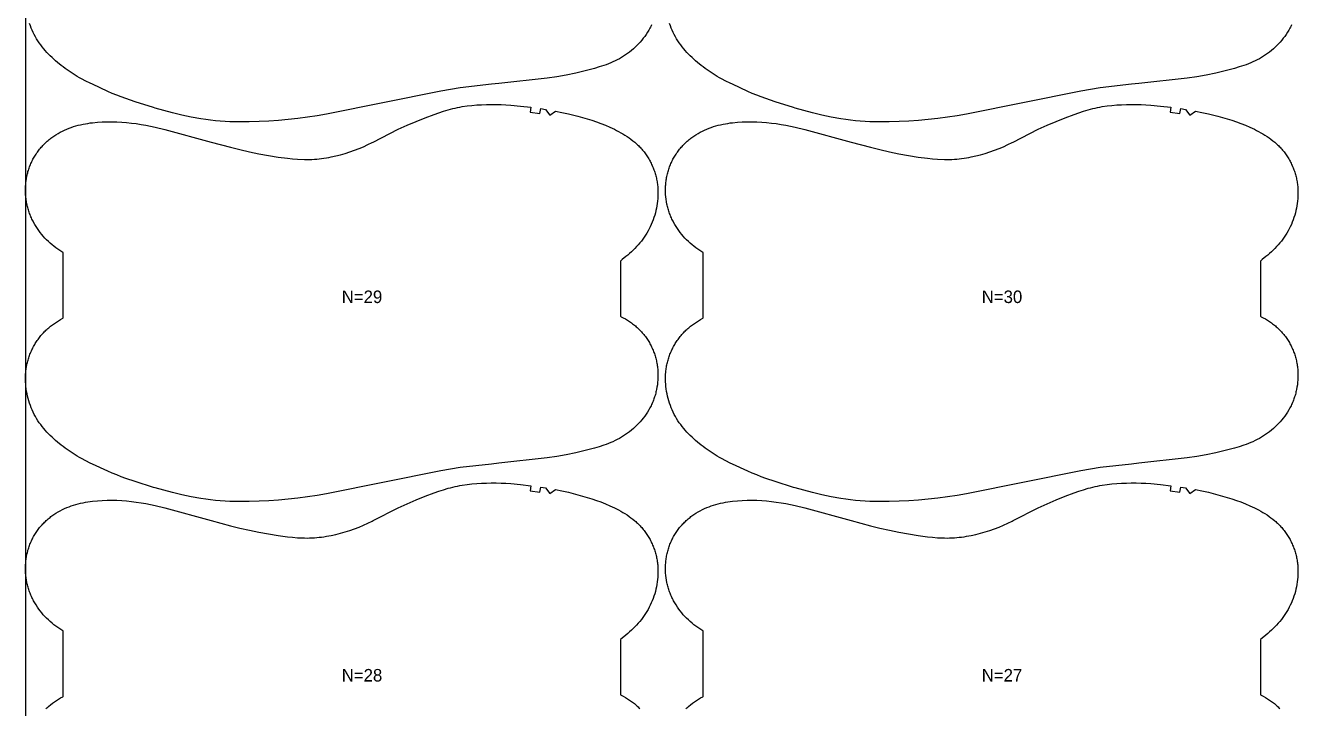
# Model space of a CAD drawing. Header units: inches. Extents: x 0 to 1785, y 0 to 1069.
# Drawn here: x 0 to 509, y 524 to 796 of the extents above; entities that cross this region are included whole.
import ezdxf

# ---------------------------------------------------------------- set-up
doc = ezdxf.new("R2010")
doc.units = ezdxf.units.IN

msp = doc.modelspace()

# ---------------------------------------------------------------- linework, layer by layer
at = {"layer": '1'}
for points in [[(0.5, 0), (1785.3947, 0), (1785.3947, 1068.9509), (0.5, 1068.9509), (0.5, 0)], [(108.9878, 743.1074), (111.8933, 742.9882), (112.8624, 742.9846), (113.8315, 743.0011), (114.8002, 743.0375), (115.7682, 743.0936), (116.735, 743.1689), (117.7003, 743.2631), (118.6636, 743.3757), (119.6247, 743.5066), (120.5831, 743.6551), (121.5385, 743.8211), (122.4906, 744.0039), (124.385, 744.4185), (126.2651, 744.8948), (128.13, 745.429), (129.9785, 746.0178), (131.8087, 746.661), (133.6183, 747.3587), (135.4051, 748.1114), (137.1682, 748.917), (138.9123, 749.7644), (139.2795, 749.9509), (149.2879, 755.0361), (152.8118, 756.6568), (156.3784, 758.1827), (159.9761, 759.6317), (163.6071, 760.9973), (165.4371, 761.6431), (167.2793, 762.2521), (169.1359, 762.8115), (170.0703, 763.0687), (171.0092, 763.3086), (171.9528, 763.5301), (172.9007, 763.7333), (173.8525, 763.9187), (174.8077, 764.0868), (176.7267, 764.3727), (178.6541, 764.595), (180.5866, 764.758), (182.5228, 764.8674), (184.4613, 764.9296), (186.401, 764.9509), (188.3407, 764.9365), (190.2796, 764.8866), (192.2171, 764.8008), (194.1523, 764.6783), (198.0148, 764.3288), (202.1341, 763.8421), (201.88, 761.8583), (205.804, 761.3193), (206.0969, 763.2978), (208.0734, 762.9927), (209.699, 760.6909), (212.0126, 762.2991), (214.5846, 761.7793), (217.1455, 761.2074), (220.9079, 760.2654), (224.6389, 759.2037), (226.4909, 758.6254), (228.3305, 758.0098), (230.1544, 757.3508), (231.9591, 756.6421), (233.741, 755.878), (234.6221, 755.4737), (235.4959, 755.0537), (236.3618, 754.6175), (237.2193, 754.1646), (238.0677, 753.6944), (238.9066, 753.2063), (239.7352, 752.6996), (240.5516, 752.1735), (241.3541, 751.6269), (242.1406, 751.0586), (242.9092, 750.4677), (243.6579, 749.8531), (244.0241, 749.5366), (244.3847, 749.2137), (244.7394, 748.8844), (245.0878, 748.5485), (245.4299, 748.2059), (245.7654, 747.8567), (246.0943, 747.5012), (246.4165, 747.1394), (246.732, 746.7715), (247.0405, 746.3977), (247.3421, 746.018), (247.6366, 745.6328), (247.924, 745.2421), (248.2042, 744.8461), (248.477, 744.4449), (248.7424, 744.0387), (249.0003, 743.6277), (249.2506, 743.212), (249.4932, 742.7917), (249.7281, 742.3671), (249.9551, 741.9383), (250.1742, 741.5054), (250.3853, 741.0686), (250.5883, 740.628), (250.7833, 740.1838), (250.97, 739.7362), (251.1485, 739.2852), (251.3187, 738.8311), (251.4805, 738.374), (251.6339, 737.9141), (251.7788, 737.4515), (251.9151, 736.9863), (252.0427, 736.5187), (252.1617, 736.0489), (252.2719, 735.577), (252.3733, 735.1032), (252.4658, 734.6276), (252.5494, 734.1503), (252.6244, 733.6716), (252.6906, 733.1916), (252.7483, 732.7104), (252.7974, 732.2282), (252.8703, 731.2613), (252.9099, 730.2923), (252.9167, 729.3222), (252.8915, 728.3524), (252.8346, 727.3841), (252.7467, 726.4184), (252.6282, 725.4561), (252.4796, 724.4981), (252.3013, 723.5451), (252.0938, 722.5978), (251.8575, 721.6571), (251.5929, 720.7237), (251.3004, 719.7984), (250.9803, 718.8819), (250.6328, 717.9755), (250.2578, 717.0802), (249.8553, 716.1974), (249.4253, 715.3281), (248.9677, 714.4736), (248.4825, 713.635), (247.9697, 712.8136), (247.4296, 712.0102), (246.8636, 711.2247), (246.2734, 710.4567), (245.6606, 709.7057), (245.0271, 708.9715), (244.3744, 708.2535), (243.7043, 707.5513), (243.0185, 706.8646), (242.3186, 706.1929), (241.6054, 705.5358), (240.8796, 704.8926), (240.142, 704.263), (238.6344, 703.0423), (237.9167, 702.498), (237.9167, 680.4287), (238.2142, 680.2874), (239.0759, 679.8432), (239.9229, 679.3705), (240.7536, 678.8696), (241.5668, 678.3405), (241.9664, 678.0656), (242.3611, 677.7837), (242.7507, 677.4949), (243.1351, 677.1993), (243.514, 676.8968), (243.8873, 676.5875), (244.2548, 676.2714), (244.6164, 675.9486), (244.9718, 675.619), (245.321, 675.2828), (245.6637, 674.9399), (245.9998, 674.5904), (246.3292, 674.2346), (246.6517, 673.8726), (246.9673, 673.5044), (247.2758, 673.1302), (247.5771, 672.7502), (247.871, 672.3646), (248.1575, 671.9733), (248.4364, 671.5767), (248.7076, 671.1747), (248.9709, 670.7677), (249.2263, 670.3556), (249.4737, 669.9386), (249.7128, 669.5169), (249.9436, 669.0907), (250.1659, 668.66), (250.3798, 668.225), (250.5852, 667.7859), (250.782, 667.3429), (250.9703, 666.8962), (251.15, 666.446), (251.3212, 665.9923), (251.4837, 665.5355), (251.6375, 665.0756), (251.7827, 664.613), (251.9192, 664.1476), (252.047, 663.6798), (252.1661, 663.2097), (252.2764, 662.7375), (252.3779, 662.2633), (252.4706, 661.7874), (252.5544, 661.3099), (252.6295, 660.831), (252.6958, 660.3508), (252.7533, 659.8695), (252.8021, 659.3872), (252.8423, 658.9041), (252.8738, 658.4203), (252.8967, 657.9359), (252.911, 657.4513), (252.9167, 656.9664), (252.914, 656.4814), (252.9027, 655.9965), (252.8549, 655.0276), (252.7734, 654.0608), (252.6586, 653.0974), (252.5105, 652.1386), (252.3292, 651.1856), (252.2261, 650.7117), (252.1147, 650.2398), (251.995, 649.7699), (251.8671, 649.3023), (251.7308, 648.8371), (251.5863, 648.3744), (251.4336, 647.9145), (251.2726, 647.4574), (251.1033, 647.0034), (250.9258, 646.5525), (250.7401, 646.105), (250.5463, 645.6609), (250.3445, 645.2204), (250.1349, 644.7835), (249.9175, 644.3503), (249.6926, 643.9209), (249.2205, 643.074), (248.7195, 642.2434), (248.1909, 641.43), (247.6355, 640.6344), (247.0544, 639.8575), (246.4487, 639.0999), (245.8191, 638.3623), (245.1663, 637.6452), (244.4912, 636.9492), (243.7945, 636.2748), (243.0768, 635.6227), (242.3391, 634.9933), (241.5821, 634.3872), (240.8064, 633.8049), (240.0132, 633.2468), (239.2033, 632.713), (238.3777, 632.2037), (237.9167, 631.9378), (237.5375, 631.7191), (236.6835, 631.2595), (235.8167, 630.825), (234.9382, 630.416), (234.0489, 630.032), (233.15, 629.6713), (232.2426, 629.3316), (231.3279, 629.0104), (229.4811, 628.4144), (227.6189, 627.8647), (223.8728, 626.8542), (220.1012, 625.9526), (216.3037, 625.1607), (212.4833, 624.4887), (208.644, 623.9393), (189.3636, 621.8304), (186.4449, 621.5), (173.9468, 620.0852), (166.2922, 618.8248), (120.6705, 609.5886), (116.8432, 608.9585), (109.1576, 607.8988), (105.303, 607.4648), (101.44, 607.1137), (97.5704, 606.8433), (93.6965, 606.6489), (89.8191, 606.5317), (85.9397, 606.5), (82.0619, 606.5844), (80.125, 606.6809), (78.1904, 606.8162), (76.2591, 606.9913), (74.3319, 607.2069), (72.4096, 607.463), (70.4925, 607.7572), (66.6749, 608.4464), (62.88, 609.2495), (59.1068, 610.149), (55.6466, 611.0514), (52.2046, 612.0201), (51.6229, 612.1908), (44.2231, 614.5204), (40.5524, 615.7785), (38.7315, 616.4457), (36.9251, 617.149), (35.1355, 617.893), (33.359, 618.6695), (27.1866, 621.5), (26.3034, 621.905), (24.5627, 622.7594), (22.848, 623.6618), (22.0031, 624.1358), (21.1669, 624.6254), (19.5204, 625.6486), (17.9077, 626.7263), (16.3282, 627.8533), (15.5, 628.4815), (14.7823, 629.0258), (13.2747, 630.2465), (12.5372, 630.8761), (11.8114, 631.5193), (11.0982, 632.1764), (10.3982, 632.8481), (9.7124, 633.5348), (9.0423, 634.237), (8.3897, 634.955), (7.7561, 635.6892), (7.1434, 636.4402), (6.5531, 637.2082), (5.9871, 637.9937), (5.447, 638.7971), (4.9343, 639.6185), (4.4491, 640.4571), (3.9915, 641.3116), (3.5614, 642.1809), (3.1589, 643.0637), (2.7839, 643.959), (2.4364, 644.8654), (2.1164, 645.7819), (1.8238, 646.7072), (1.5592, 647.6406), (1.3229, 648.5813), (1.1154, 649.5286), (0.9371, 650.4816), (0.7885, 651.4396), (0.6701, 652.4019), (0.5821, 653.3676), (0.5253, 654.3359), (0.5, 655.3057), (0.5069, 656.2758), (0.5465, 657.2448), (0.6194, 658.2117), (0.6685, 658.6939), (0.7261, 659.1751), (0.7924, 659.6551), (0.8673, 660.1338), (0.951, 660.6111), (1.0435, 661.0867), (1.1449, 661.5605), (1.2551, 662.0324), (1.374, 662.5022), (1.5017, 662.9698), (1.638, 663.435), (1.7828, 663.8976), (1.9362, 664.3575), (2.098, 664.8146), (2.2682, 665.2687), (2.4467, 665.7197), (2.6335, 666.1673), (2.8284, 666.6115), (3.0314, 667.0521), (3.2425, 667.4889), (3.4616, 667.9218), (3.6886, 668.3506), (3.9235, 668.7752), (4.1661, 669.1955), (4.4164, 669.6112), (4.6744, 670.0222), (4.9398, 670.4284), (5.2126, 670.8296), (5.4927, 671.2256), (5.7801, 671.6163), (6.0746, 672.0015), (6.3762, 672.3812), (6.6848, 672.755), (7.0002, 673.1229), (7.3224, 673.4847), (7.6513, 673.8402), (7.9869, 674.1894), (8.3289, 674.532), (8.6774, 674.8679), (9.032, 675.1972), (9.3926, 675.5201), (9.7589, 675.8366), (10.5076, 676.4512), (11.2761, 677.0421), (12.0626, 677.6104), (12.8651, 678.157), (13.6816, 678.6831), (14.5101, 679.1898), (15.349, 679.6779), (15.5, 679.7615), (15.5, 705.9543), (15.039, 706.2202), (14.2134, 706.7295), (13.4035, 707.2633), (12.6103, 707.8214), (11.8347, 708.4037), (11.0776, 709.0098), (10.3399, 709.6392), (9.6223, 710.2913), (8.9255, 710.9657), (8.2504, 711.6617), (7.5977, 712.3788), (6.968, 713.1164), (6.3623, 713.874), (5.7812, 714.6509), (5.2259, 715.4465), (4.6972, 716.2599), (4.1963, 717.0905), (3.7242, 717.9374), (3.4992, 718.3668), (3.2819, 718.8), (3.0722, 719.2369), (2.8704, 719.6774), (2.6766, 720.1215), (2.4909, 720.569), (2.3134, 721.0199), (2.1442, 721.4739), (1.9831, 721.931), (1.8304, 722.3909), (1.6859, 722.8536), (1.5497, 723.3188), (1.4217, 723.7864), (1.302, 724.2563), (1.1906, 724.7282), (1.0875, 725.2021), (0.9062, 726.1551), (0.7581, 727.1139), (0.6433, 728.0773), (0.5619, 729.0441), (0.514, 730.013), (0.5028, 730.4979), (0.5, 730.9829), (0.5058, 731.4678), (0.5201, 731.9524), (0.543, 732.4368), (0.5745, 732.9206), (0.6146, 733.4037), (0.6634, 733.886), (0.721, 734.3673), (0.7873, 734.8475), (0.8623, 735.3264), (0.9462, 735.8039), (1.0389, 736.2798), (1.1404, 736.754), (1.2507, 737.2262), (1.3697, 737.6963), (1.4975, 738.1641), (1.634, 738.6295), (1.7792, 739.0921), (1.9331, 739.552), (2.0956, 740.0088), (2.2667, 740.4625), (2.4464, 740.9127), (2.6347, 741.3594), (2.8316, 741.8024), (3.037, 742.2415), (3.2508, 742.6765), (3.4732, 743.1072), (3.704, 743.5334), (3.9431, 743.9551), (4.1904, 744.3721), (4.4458, 744.7842), (4.7091, 745.1912), (4.9803, 745.5932), (5.2592, 745.9898), (5.5457, 746.3811), (5.8396, 746.7667), (6.1409, 747.1467), (6.4494, 747.5209), (6.765, 747.8891), (7.0875, 748.2511), (7.4169, 748.6069), (7.753, 748.9564), (8.0957, 749.2993), (8.4449, 749.6355), (8.8004, 749.9651), (9.1619, 750.2879), (9.5295, 750.604), (9.9028, 750.9133), (10.2817, 751.2158), (10.666, 751.5114), (11.0556, 751.8002), (11.4503, 752.0821), (11.8499, 752.357), (12.6631, 752.8861), (13.4939, 753.387), (14.3408, 753.8597), (15.2026, 754.3039), (16.0781, 754.72), (16.9662, 755.1083), (17.8659, 755.4693), (18.7761, 755.8032), (19.6957, 756.1106), (20.6236, 756.3917), (21.5589, 756.647), (22.5004, 756.877), (23.4474, 757.0828), (24.3993, 757.2656), (25.3555, 757.4267), (26.3153, 757.5674), (27.278, 757.6889), (29.2095, 757.8794), (31.1456, 758.0068), (33.0839, 758.0737), (35.023, 758.0815), (36.9613, 758.0314), (38.8973, 757.9252), (40.8301, 757.7667), (42.7589, 757.5603), (44.6829, 757.3103), (46.6012, 757.0203), (48.5128, 756.6903), (50.4167, 756.3196), (52.3116, 755.9075), (56.0753, 754.972), (74.6284, 749.9509), (82.2867, 747.8783), (86.0547, 746.9562), (89.8389, 746.1032), (93.6392, 745.3256), (97.4536, 744.6203), (101.2805, 743.9899), (105.1244, 743.469), (107.054, 743.2637), (108.9878, 743.1074)], [(364.4008, 743.1074), (367.3063, 742.9882), (368.2754, 742.9846), (369.2445, 743.0011), (370.2132, 743.0375), (371.1812, 743.0936), (372.148, 743.1689), (373.1133, 743.2631), (374.0766, 743.3757), (375.0377, 743.5066), (375.9961, 743.6551), (376.9515, 743.8211), (377.9036, 744.0039), (379.798, 744.4185), (381.6781, 744.8948), (383.543, 745.429), (385.3915, 746.0178), (387.2217, 746.661), (389.0313, 747.3587), (390.8181, 748.1114), (392.5812, 748.917), (394.3253, 749.7644), (394.6925, 749.9509), (404.7009, 755.0361), (408.2248, 756.6568), (411.7914, 758.1827), (415.3891, 759.6317), (419.0201, 760.9973), (420.8501, 761.6431), (422.6923, 762.2521), (424.5489, 762.8115), (425.4833, 763.0687), (426.4222, 763.3086), (427.3658, 763.5301), (428.3137, 763.7333), (429.2655, 763.9187), (430.2207, 764.0868), (432.1397, 764.3727), (434.0671, 764.595), (435.9996, 764.758), (437.9358, 764.8674), (439.8743, 764.9296), (441.814, 764.9509), (443.7537, 764.9365), (445.6926, 764.8866), (447.6301, 764.8008), (449.5653, 764.6783), (453.4278, 764.3288), (457.5471, 763.8421), (457.293, 761.8583), (461.217, 761.3193), (461.5099, 763.2978), (463.4864, 762.9927), (465.112, 760.6909), (467.4256, 762.2991), (469.9976, 761.7793), (472.5585, 761.2074), (476.3209, 760.2654), (480.0519, 759.2037), (481.9039, 758.6254), (483.7435, 758.0098), (485.5674, 757.3508), (487.3721, 756.6421), (489.154, 755.878), (490.0351, 755.4737), (490.9089, 755.0537), (491.7748, 754.6175), (492.6323, 754.1646), (493.4807, 753.6944), (494.3196, 753.2063), (495.1482, 752.6996), (495.9646, 752.1735), (496.7671, 751.6269), (497.5536, 751.0586), (498.3222, 750.4677), (499.0709, 749.8531), (499.4371, 749.5366), (499.7977, 749.2137), (500.1524, 748.8844), (500.5008, 748.5485), (500.8429, 748.2059), (501.1784, 747.8567), (501.5073, 747.5012), (501.8295, 747.1394), (502.145, 746.7715), (502.4535, 746.3977), (502.7551, 746.018), (503.0496, 745.6328), (503.337, 745.2421), (503.6172, 744.8461), (503.89, 744.4449), (504.1554, 744.0387), (504.4133, 743.6277), (504.6636, 743.212), (504.9062, 742.7917), (505.1411, 742.3671), (505.3681, 741.9383), (505.5872, 741.5054), (505.7983, 741.0686), (506.0013, 740.628), (506.1963, 740.1838), (506.383, 739.7362), (506.5615, 739.2852), (506.7317, 738.8311), (506.8935, 738.374), (507.0469, 737.9141), (507.1918, 737.4515), (507.3281, 736.9863), (507.4557, 736.5187), (507.5747, 736.0489), (507.6849, 735.577), (507.7863, 735.1032), (507.8788, 734.6276), (507.9624, 734.1503), (508.0374, 733.6716), (508.1036, 733.1916), (508.1613, 732.7104), (508.2104, 732.2282), (508.2833, 731.2613), (508.3229, 730.2923), (508.3297, 729.3222), (508.3045, 728.3524), (508.2476, 727.3841), (508.1597, 726.4184), (508.0412, 725.4561), (507.8926, 724.4981), (507.7143, 723.5451), (507.5068, 722.5978), (507.2705, 721.6571), (507.0059, 720.7237), (506.7134, 719.7984), (506.3933, 718.8819), (506.0458, 717.9755), (505.6708, 717.0802), (505.2683, 716.1974), (504.8383, 715.3281), (504.3807, 714.4736), (503.8955, 713.635), (503.3827, 712.8136), (502.8426, 712.0102), (502.2766, 711.2247), (501.6864, 710.4567), (501.0736, 709.7057), (500.4401, 708.9715), (499.7874, 708.2535), (499.1173, 707.5513), (498.4315, 706.8646), (497.7316, 706.1929), (497.0184, 705.5358), (496.2926, 704.8926), (495.555, 704.263), (494.0474, 703.0423), (493.3297, 702.498), (493.3297, 680.4287), (493.6272, 680.2874), (494.4889, 679.8432), (495.3359, 679.3705), (496.1666, 678.8696), (496.9798, 678.3405), (497.3794, 678.0656), (497.7741, 677.7837), (498.1637, 677.4949), (498.5481, 677.1993), (498.927, 676.8968), (499.3003, 676.5875), (499.6678, 676.2714), (500.0294, 675.9486), (500.3848, 675.619), (500.734, 675.2828), (501.0767, 674.9399), (501.4128, 674.5904), (501.7422, 674.2346), (502.0647, 673.8726), (502.3803, 673.5044), (502.6888, 673.1302), (502.9901, 672.7502), (503.284, 672.3646), (503.5705, 671.9733), (503.8494, 671.5767), (504.1206, 671.1747), (504.3839, 670.7677), (504.6393, 670.3556), (504.8867, 669.9386), (505.1258, 669.5169), (505.3566, 669.0907), (505.5789, 668.66), (505.7928, 668.225), (505.9982, 667.7859), (506.195, 667.3429), (506.3833, 666.8962), (506.563, 666.446), (506.7342, 665.9923), (506.8967, 665.5355), (507.0505, 665.0756), (507.1957, 664.613), (507.3322, 664.1476), (507.46, 663.6798), (507.5791, 663.2097), (507.6894, 662.7375), (507.7909, 662.2633), (507.8836, 661.7874), (507.9674, 661.3099), (508.0425, 660.831), (508.1088, 660.3508), (508.1663, 659.8695), (508.2151, 659.3872), (508.2553, 658.9041), (508.2868, 658.4203), (508.3097, 657.9359), (508.324, 657.4513), (508.3297, 656.9664), (508.327, 656.4814), (508.3157, 655.9965), (508.2679, 655.0276), (508.1864, 654.0608), (508.0716, 653.0974), (507.9235, 652.1386), (507.7422, 651.1856), (507.6391, 650.7117), (507.5277, 650.2398), (507.408, 649.7699), (507.2801, 649.3023), (507.1438, 648.8371), (506.9993, 648.3744), (506.8466, 647.9145), (506.6856, 647.4574), (506.5163, 647.0034), (506.3388, 646.5525), (506.1531, 646.105), (505.9593, 645.6609), (505.7575, 645.2204), (505.5479, 644.7835), (505.3305, 644.3503), (505.1056, 643.9209), (504.6335, 643.074), (504.1325, 642.2434), (503.6039, 641.43), (503.0485, 640.6344), (502.4674, 639.8575), (501.8617, 639.0999), (501.2321, 638.3623), (500.5793, 637.6452), (499.9042, 636.9492), (499.2075, 636.2748), (498.4898, 635.6227), (497.7521, 634.9933), (496.9951, 634.3872), (496.2194, 633.8049), (495.4262, 633.2468), (494.6163, 632.713), (493.7907, 632.2037), (493.3297, 631.9378), (492.9505, 631.7191), (492.0965, 631.2595), (491.2297, 630.825), (490.3512, 630.416), (489.4619, 630.032), (488.563, 629.6713), (487.6556, 629.3316), (486.7409, 629.0104), (484.8941, 628.4144), (483.0319, 627.8647), (479.2858, 626.8542), (475.5142, 625.9526), (471.7167, 625.1607), (467.8963, 624.4887), (464.057, 623.9393), (444.7766, 621.8304), (441.8579, 621.5), (429.3598, 620.0852), (421.7052, 618.8248), (376.0835, 609.5886), (372.2562, 608.9585), (364.5706, 607.8988), (360.716, 607.4648), (356.853, 607.1137), (352.9834, 606.8433), (349.1095, 606.6489), (345.2321, 606.5317), (341.3527, 606.5), (337.4749, 606.5844), (335.538, 606.6809), (333.6034, 606.8162), (331.6721, 606.9913), (329.7449, 607.2069), (327.8226, 607.463), (325.9055, 607.7572), (322.0879, 608.4464), (318.293, 609.2495), (314.5198, 610.149), (311.0596, 611.0514), (307.6176, 612.0201), (307.0359, 612.1908), (299.6361, 614.5204), (295.9654, 615.7785), (294.1445, 616.4457), (292.3381, 617.149), (290.5485, 617.893), (288.772, 618.6695), (282.5996, 621.5), (281.7164, 621.905), (279.9757, 622.7594), (278.261, 623.6618), (277.4161, 624.1358), (276.5799, 624.6254), (274.9334, 625.6486), (273.3207, 626.7263), (271.7412, 627.8533), (270.913, 628.4815), (270.1953, 629.0258), (268.6877, 630.2465), (267.9502, 630.8761), (267.2244, 631.5193), (266.5112, 632.1764), (265.8112, 632.8481), (265.1254, 633.5348), (264.4553, 634.237), (263.8027, 634.955), (263.1691, 635.6892), (262.5564, 636.4402), (261.9661, 637.2082), (261.4001, 637.9937), (260.86, 638.7971), (260.3473, 639.6185), (259.8621, 640.4571), (259.4045, 641.3116), (258.9744, 642.1809), (258.5719, 643.0637), (258.1969, 643.959), (257.8494, 644.8654), (257.5294, 645.7819), (257.2368, 646.7072), (256.9722, 647.6406), (256.7359, 648.5813), (256.5284, 649.5286), (256.3501, 650.4816), (256.2015, 651.4396), (256.0831, 652.4019), (255.9951, 653.3676), (255.9383, 654.3359), (255.913, 655.3057), (255.9199, 656.2758), (255.9595, 657.2448), (256.0324, 658.2117), (256.0815, 658.6939), (256.1391, 659.1751), (256.2054, 659.6551), (256.2803, 660.1338), (256.364, 660.6111), (256.4565, 661.0867), (256.5579, 661.5605), (256.6681, 662.0324), (256.787, 662.5022), (256.9147, 662.9698), (257.051, 663.435), (257.1958, 663.8976), (257.3492, 664.3575), (257.511, 664.8146), (257.6812, 665.2687), (257.8597, 665.7197), (258.0465, 666.1673), (258.2414, 666.6115), (258.4444, 667.0521), (258.6555, 667.4889), (258.8746, 667.9218), (259.1016, 668.3506), (259.3365, 668.7752), (259.5791, 669.1955), (259.8294, 669.6112), (260.0874, 670.0222), (260.3528, 670.4284), (260.6256, 670.8296), (260.9057, 671.2256), (261.1931, 671.6163), (261.4876, 672.0015), (261.7892, 672.3812), (262.0978, 672.755), (262.4132, 673.1229), (262.7354, 673.4847), (263.0643, 673.8402), (263.3999, 674.1894), (263.7419, 674.532), (264.0904, 674.8679), (264.445, 675.1972), (264.8056, 675.5201), (265.1719, 675.8366), (265.9206, 676.4512), (266.6891, 677.0421), (267.4756, 677.6104), (268.2781, 678.157), (269.0946, 678.6831), (269.9231, 679.1898), (270.762, 679.6779), (270.913, 679.7615), (270.913, 705.9543), (270.452, 706.2202), (269.6264, 706.7295), (268.8165, 707.2633), (268.0233, 707.8214), (267.2477, 708.4037), (266.4906, 709.0098), (265.7529, 709.6392), (265.0353, 710.2913), (264.3385, 710.9657), (263.6634, 711.6617), (263.0107, 712.3788), (262.381, 713.1164), (261.7753, 713.874), (261.1942, 714.6509), (260.6389, 715.4465), (260.1102, 716.2599), (259.6093, 717.0905), (259.1372, 717.9374), (258.9122, 718.3668), (258.6949, 718.8), (258.4852, 719.2369), (258.2834, 719.6774), (258.0896, 720.1215), (257.9039, 720.569), (257.7264, 721.0199), (257.5572, 721.4739), (257.3961, 721.931), (257.2434, 722.3909), (257.0989, 722.8536), (256.9627, 723.3188), (256.8347, 723.7864), (256.715, 724.2563), (256.6036, 724.7282), (256.5005, 725.2021), (256.3192, 726.1551), (256.1711, 727.1139), (256.0563, 728.0773), (255.9749, 729.0441), (255.927, 730.013), (255.9158, 730.4979), (255.913, 730.9829), (255.9188, 731.4678), (255.9331, 731.9524), (255.956, 732.4368), (255.9875, 732.9206), (256.0276, 733.4037), (256.0764, 733.886), (256.134, 734.3673), (256.2003, 734.8475), (256.2753, 735.3264), (256.3592, 735.8039), (256.4519, 736.2798), (256.5534, 736.754), (256.6637, 737.2262), (256.7827, 737.6963), (256.9105, 738.1641), (257.047, 738.6295), (257.1922, 739.0921), (257.3461, 739.552), (257.5086, 740.0088), (257.6797, 740.4625), (257.8594, 740.9127), (258.0477, 741.3594), (258.2446, 741.8024), (258.45, 742.2415), (258.6638, 742.6765), (258.8862, 743.1072), (259.117, 743.5334), (259.3561, 743.9551), (259.6034, 744.3721), (259.8588, 744.7842), (260.1221, 745.1912), (260.3933, 745.5932), (260.6722, 745.9898), (260.9587, 746.3811), (261.2526, 746.7667), (261.5539, 747.1467), (261.8624, 747.5209), (262.178, 747.8891), (262.5005, 748.2511), (262.8299, 748.6069), (263.166, 748.9564), (263.5087, 749.2993), (263.8579, 749.6355), (264.2134, 749.9651), (264.5749, 750.2879), (264.9425, 750.604), (265.3158, 750.9133), (265.6947, 751.2158), (266.079, 751.5114), (266.4686, 751.8002), (266.8633, 752.0821), (267.2629, 752.357), (268.0761, 752.8861), (268.9069, 753.387), (269.7538, 753.8597), (270.6156, 754.3039), (271.4911, 754.72), (272.3792, 755.1083), (273.2789, 755.4693), (274.1891, 755.8032), (275.1087, 756.1106), (276.0366, 756.3917), (276.9719, 756.647), (277.9134, 756.877), (278.8604, 757.0828), (279.8123, 757.2656), (280.7685, 757.4267), (281.7283, 757.5674), (282.691, 757.6889), (284.6225, 757.8794), (286.5586, 758.0068), (288.4969, 758.0737), (290.436, 758.0815), (292.3743, 758.0314), (294.3103, 757.9252), (296.2431, 757.7667), (298.1719, 757.5603), (300.0959, 757.3103), (302.0142, 757.0203), (303.9258, 756.6903), (305.8297, 756.3196), (307.7246, 755.9075), (311.4883, 754.972), (330.0414, 749.9509), (337.6997, 747.8783), (341.4677, 746.9562), (345.2519, 746.1032), (349.0522, 745.3256), (352.8666, 744.6203), (356.6935, 743.9899), (360.5374, 743.469), (362.467, 743.2637), (364.4008, 743.1074)]]:
    msp.add_lwpolyline(points, close=True, dxfattribs=at)
for points in [[(250.3445, 796.7204), (250.1349, 796.2835), (249.9175, 795.8503), (249.6926, 795.4209), (249.2205, 794.574), (248.7195, 793.7434), (248.1909, 792.93), (247.6355, 792.1344), (247.0544, 791.3575), (246.4487, 790.5999), (245.8191, 789.8623), (245.1663, 789.1452), (244.4912, 788.4492), (243.7945, 787.7748), (243.0768, 787.1227), (242.3391, 786.4933), (241.5821, 785.8872), (240.8064, 785.3049), (240.0132, 784.7468), (239.2033, 784.213), (238.3777, 783.7037), (237.9167, 783.4378), (237.5375, 783.2191), (236.6835, 782.7595), (235.8167, 782.325), (234.9382, 781.916), (234.0489, 781.532), (233.15, 781.1713), (232.2426, 780.8316), (231.3279, 780.5104), (229.4811, 779.9144), (227.6189, 779.3647), (223.8728, 778.3542), (220.1012, 777.4526), (216.3037, 776.6607), (212.4833, 775.9887), (208.644, 775.4393), (189.3636, 773.3304), (186.4449, 773), (173.9468, 771.5852), (166.2922, 770.3248), (120.6705, 761.0886), (116.8432, 760.4585), (109.1576, 759.3988), (105.303, 758.9648), (101.44, 758.6137), (97.5704, 758.3433), (93.6965, 758.1489), (89.8191, 758.0317), (85.9397, 758), (82.0619, 758.0844), (80.125, 758.1809), (78.1904, 758.3162), (76.2591, 758.4913), (74.3319, 758.7069), (72.4096, 758.963), (70.4925, 759.2572), (66.6749, 759.9464), (62.88, 760.7495), (59.1068, 761.649), (55.6466, 762.5514), (52.2046, 763.5201), (51.6229, 763.6908), (44.2231, 766.0204), (40.5524, 767.2785), (38.7315, 767.9457), (36.9251, 768.649), (35.1355, 769.393), (33.359, 770.1695), (27.1866, 773), (26.3034, 773.405), (24.5627, 774.2594), (22.848, 775.1618), (22.0031, 775.6358), (21.1669, 776.1254), (19.5204, 777.1486), (17.9077, 778.2263), (16.3282, 779.3533), (15.5, 779.9815), (14.7823, 780.5258), (13.2747, 781.7465), (12.5372, 782.3761), (11.8114, 783.0193), (11.0982, 783.6764), (10.3982, 784.3481), (9.7124, 785.0348), (9.0423, 785.737), (8.3897, 786.455), (7.7561, 787.1892), (7.1434, 787.9402), (6.5531, 788.7082), (5.9871, 789.4937), (5.447, 790.2971), (4.9343, 791.1185), (4.4491, 791.9571), (3.9915, 792.8116), (3.5614, 793.6809), (3.1589, 794.5637), (2.7839, 795.459), (2.4364, 796.3654), (2.1164, 797.2819)], [(505.7575, 796.7204), (505.5479, 796.2835), (505.3305, 795.8503), (505.1056, 795.4209), (504.6335, 794.574), (504.1325, 793.7434), (503.6039, 792.93), (503.0485, 792.1344), (502.4674, 791.3575), (501.8617, 790.5999), (501.2321, 789.8623), (500.5793, 789.1452), (499.9042, 788.4492), (499.2075, 787.7748), (498.4898, 787.1227), (497.7521, 786.4933), (496.9951, 785.8872), (496.2194, 785.3049), (495.4262, 784.7468), (494.6163, 784.213), (493.7907, 783.7037), (493.3297, 783.4378), (492.9505, 783.2191), (492.0965, 782.7595), (491.2297, 782.325), (490.3512, 781.916), (489.4619, 781.532), (488.563, 781.1713), (487.6556, 780.8316), (486.7409, 780.5104), (484.8941, 779.9144), (483.0319, 779.3647), (479.2858, 778.3542), (475.5142, 777.4526), (471.7167, 776.6607), (467.8963, 775.9887), (464.057, 775.4393), (444.7766, 773.3304), (441.8579, 773), (429.3598, 771.5852), (421.7052, 770.3248), (376.0835, 761.0886), (372.2562, 760.4585), (364.5706, 759.3988), (360.716, 758.9648), (356.853, 758.6137), (352.9834, 758.3433), (349.1095, 758.1489), (345.2321, 758.0317), (341.3527, 758), (337.4749, 758.0844), (335.538, 758.1809), (333.6034, 758.3162), (331.6721, 758.4913), (329.7449, 758.7069), (327.8226, 758.963), (325.9055, 759.2572), (322.0879, 759.9464), (318.293, 760.7495), (314.5198, 761.649), (311.0596, 762.5514), (307.6176, 763.5201), (307.0359, 763.6908), (299.6361, 766.0204), (295.9654, 767.2785), (294.1445, 767.9457), (292.3381, 768.649), (290.5485, 769.393), (288.772, 770.1695), (282.5996, 773), (281.7164, 773.405), (279.9757, 774.2594), (278.261, 775.1618), (277.4161, 775.6358), (276.5799, 776.1254), (274.9334, 777.1486), (273.3207, 778.2263), (271.7412, 779.3533), (270.913, 779.9815), (270.1953, 780.5258), (268.6877, 781.7465), (267.9502, 782.3761), (267.2244, 783.0193), (266.5112, 783.6764), (265.8112, 784.3481), (265.1254, 785.0348), (264.4553, 785.737), (263.8027, 786.455), (263.1691, 787.1892), (262.5564, 787.9402), (261.9661, 788.7082), (261.4001, 789.4937), (260.86, 790.2971), (260.3473, 791.1185), (259.8621, 791.9571), (259.4045, 792.8116), (258.9744, 793.6809), (258.5719, 794.5637), (258.1969, 795.459), (257.8494, 796.3654), (257.5294, 797.2819)], [(8.6774, 523.8679), (9.032, 524.1972), (9.3926, 524.5201), (9.7589, 524.8366), (10.5076, 525.4512), (11.2761, 526.0421), (12.0626, 526.6104), (12.8651, 527.157), (13.6816, 527.6831), (14.5101, 528.1898), (15.349, 528.6779), (15.5, 528.7615), (15.5, 554.9543), (15.039, 555.2202), (14.2134, 555.7295), (13.4035, 556.2633), (12.6103, 556.8214), (11.8347, 557.4037), (11.0776, 558.0098), (10.3399, 558.6392), (9.6223, 559.2913), (8.9255, 559.9657), (8.2504, 560.6617), (7.5977, 561.3788), (6.968, 562.1164), (6.3623, 562.874), (5.7812, 563.6509), (5.2259, 564.4465), (4.6972, 565.2599), (4.1963, 566.0905), (3.7242, 566.9374), (3.4992, 567.3668), (3.2819, 567.8), (3.0722, 568.2369), (2.8704, 568.6774), (2.6766, 569.1215), (2.4909, 569.569), (2.3134, 570.0199), (2.1442, 570.4739), (1.9831, 570.931), (1.8304, 571.3909), (1.6859, 571.8536), (1.5497, 572.3188), (1.4217, 572.7864), (1.302, 573.2563), (1.1906, 573.7282), (1.0875, 574.2021), (0.9062, 575.1551), (0.7581, 576.1139), (0.6433, 577.0773), (0.5619, 578.0441), (0.514, 579.013), (0.5028, 579.4979), (0.5, 579.9829), (0.5058, 580.4678), (0.5201, 580.9524), (0.543, 581.4368), (0.5745, 581.9206), (0.6146, 582.4037), (0.6634, 582.886), (0.721, 583.3673), (0.7873, 583.8475), (0.8623, 584.3264), (0.9462, 584.8039), (1.0389, 585.2798), (1.1404, 585.754), (1.2507, 586.2262), (1.3697, 586.6963), (1.4975, 587.1641), (1.634, 587.6295), (1.7792, 588.0921), (1.9331, 588.552), (2.0956, 589.0088), (2.2667, 589.4625), (2.4464, 589.9127), (2.6347, 590.3594), (2.8316, 590.8024), (3.037, 591.2415), (3.2508, 591.6765), (3.4732, 592.1072), (3.704, 592.5334), (3.9431, 592.9551), (4.1904, 593.3721), (4.4458, 593.7842), (4.7091, 594.1912), (4.9803, 594.5932), (5.2592, 594.9898), (5.5457, 595.3811), (5.8396, 595.7667), (6.1409, 596.1467), (6.4494, 596.5209), (6.765, 596.8891), (7.0875, 597.2511), (7.4169, 597.6069), (7.753, 597.9564), (8.0957, 598.2993), (8.4449, 598.6355), (8.8004, 598.9651), (9.1619, 599.2879), (9.5295, 599.604), (9.9028, 599.9133), (10.2817, 600.2158), (10.666, 600.5114), (11.0556, 600.8002), (11.4503, 601.0821), (11.8499, 601.357), (12.6631, 601.8861), (13.4939, 602.387), (14.3408, 602.8597), (15.2026, 603.3039), (16.0781, 603.72), (16.9662, 604.1083), (17.8659, 604.4693), (18.7761, 604.8032), (19.6957, 605.1106), (20.6236, 605.3917), (21.5589, 605.647), (22.5004, 605.877), (23.4474, 606.0828), (24.3993, 606.2656), (25.3555, 606.4267), (26.3153, 606.5674), (27.278, 606.6889), (29.2095, 606.8794), (31.1456, 607.0068), (33.0839, 607.0737), (35.023, 607.0815), (36.9613, 607.0314), (38.8973, 606.9252), (40.8301, 606.7667), (42.7589, 606.5603), (44.6829, 606.3103), (46.6012, 606.0203), (48.5128, 605.6903), (50.4167, 605.3196), (52.3116, 604.9075), (56.0753, 603.972), (74.6284, 598.9509), (82.2867, 596.8783), (86.0547, 595.9562), (89.8389, 595.1032), (93.6392, 594.3256), (97.4536, 593.6203), (101.2805, 592.9899), (105.1244, 592.469), (107.054, 592.2637), (108.9878, 592.1074), (108.9878, 592.1074), (111.8933, 591.9882), (112.8624, 591.9846), (113.8315, 592.0011), (114.8002, 592.0375), (115.7682, 592.0936), (116.735, 592.1689), (117.7003, 592.2631), (118.6636, 592.3757), (119.6247, 592.5066), (120.5831, 592.6551), (121.5385, 592.8211), (122.4906, 593.0039), (124.385, 593.4185), (126.2651, 593.8948), (128.13, 594.429), (129.9785, 595.0178), (131.8087, 595.661), (133.6183, 596.3587), (135.4051, 597.1114), (137.1682, 597.917), (138.9123, 598.7644), (139.2795, 598.9509), (149.2879, 604.0361), (152.8118, 605.6568), (156.3784, 607.1827), (159.9761, 608.6317), (163.6071, 609.9973), (165.4371, 610.6431), (167.2793, 611.2521), (169.1359, 611.8115), (170.0703, 612.0687), (171.0092, 612.3086), (171.9528, 612.5301), (172.9007, 612.7333), (173.8525, 612.9187), (174.8077, 613.0868), (176.7267, 613.3727), (178.6541, 613.595), (180.5866, 613.758), (182.5228, 613.8674), (184.4613, 613.9296), (186.401, 613.9509), (188.3407, 613.9365), (190.2796, 613.8866), (192.2171, 613.8008), (194.1523, 613.6783), (198.0148, 613.3288), (202.1341, 612.8421), (201.88, 610.8583), (205.804, 610.3193), (206.0969, 612.2978), (208.0734, 611.9927), (209.699, 609.6909), (212.0126, 611.2991), (214.5846, 610.7793), (217.1455, 610.2074), (220.9079, 609.2654), (224.6389, 608.2037), (226.4909, 607.6254), (228.3305, 607.0098), (230.1544, 606.3508), (231.9591, 605.6421), (233.741, 604.878), (234.6221, 604.4737), (235.4959, 604.0537), (236.3618, 603.6175), (237.2193, 603.1646), (238.0677, 602.6944), (238.9066, 602.2063), (239.7352, 601.6996), (240.5516, 601.1735), (241.3541, 600.6269), (242.1406, 600.0586), (242.9092, 599.4677), (243.6579, 598.8531), (244.0241, 598.5366), (244.3847, 598.2137), (244.7394, 597.8844), (245.0878, 597.5485), (245.4299, 597.2059), (245.7654, 596.8567), (246.0943, 596.5012), (246.4165, 596.1394), (246.732, 595.7715), (247.0405, 595.3977), (247.3421, 595.018), (247.6366, 594.6328), (247.924, 594.2421), (248.2042, 593.8461), (248.477, 593.4449), (248.7424, 593.0387), (249.0003, 592.6277), (249.2506, 592.212), (249.4932, 591.7917), (249.7281, 591.3671), (249.9551, 590.9383), (250.1742, 590.5054), (250.3853, 590.0686), (250.5883, 589.628), (250.7833, 589.1838), (250.97, 588.7362), (251.1485, 588.2852), (251.3187, 587.8311), (251.4805, 587.374), (251.6339, 586.9141), (251.7788, 586.4515), (251.9151, 585.9863), (252.0427, 585.5187), (252.1617, 585.0489), (252.2719, 584.577), (252.3733, 584.1032), (252.4658, 583.6276), (252.5494, 583.1503), (252.6244, 582.6716), (252.6906, 582.1916), (252.7483, 581.7104), (252.7974, 581.2282), (252.8703, 580.2613), (252.9099, 579.2923), (252.9167, 578.3222), (252.8915, 577.3524), (252.8346, 576.3841), (252.7467, 575.4184), (252.6282, 574.4561), (252.4796, 573.4981), (252.3013, 572.5451), (252.0938, 571.5978), (251.8575, 570.6571), (251.5929, 569.7237), (251.3004, 568.7984), (250.9803, 567.8819), (250.6328, 566.9755), (250.2578, 566.0802), (249.8553, 565.1974), (249.4253, 564.3281), (248.9677, 563.4736), (248.4825, 562.635), (247.9697, 561.8136), (247.4296, 561.0102), (246.8636, 560.2247), (246.2734, 559.4567), (245.6606, 558.7057), (245.0271, 557.9715), (244.3744, 557.2535), (243.7043, 556.5513), (243.0185, 555.8646), (242.3186, 555.1929), (241.6054, 554.5358), (240.8796, 553.8926), (240.142, 553.263), (238.6344, 552.0423), (237.9167, 551.498), (237.9167, 529.4287), (238.2142, 529.2874), (239.0759, 528.8432), (239.9229, 528.3705), (240.7536, 527.8696), (241.5668, 527.3405), (241.9664, 527.0656), (242.3611, 526.7837), (242.7507, 526.4949), (243.1351, 526.1993), (243.514, 525.8968), (243.8873, 525.5875), (244.2548, 525.2714), (244.6164, 524.9486), (244.9718, 524.619), (245.321, 524.2828), (245.6637, 523.9399)], [(264.0904, 523.8679), (264.445, 524.1972), (264.8056, 524.5201), (265.1719, 524.8366), (265.9206, 525.4512), (266.6891, 526.0421), (267.4756, 526.6104), (268.2781, 527.157), (269.0946, 527.6831), (269.9231, 528.1898), (270.762, 528.6779), (270.913, 528.7615), (270.913, 554.9543), (270.452, 555.2202), (269.6264, 555.7295), (268.8165, 556.2633), (268.0233, 556.8214), (267.2477, 557.4037), (266.4906, 558.0098), (265.7529, 558.6392), (265.0353, 559.2913), (264.3385, 559.9657), (263.6634, 560.6617), (263.0107, 561.3788), (262.381, 562.1164), (261.7753, 562.874), (261.1942, 563.6509), (260.6389, 564.4465), (260.1102, 565.2599), (259.6093, 566.0905), (259.1372, 566.9374), (258.9122, 567.3668), (258.6949, 567.8), (258.4852, 568.2369), (258.2834, 568.6774), (258.0896, 569.1215), (257.9039, 569.569), (257.7264, 570.0199), (257.5572, 570.4739), (257.3961, 570.931), (257.2434, 571.3909), (257.0989, 571.8536), (256.9627, 572.3188), (256.8347, 572.7864), (256.715, 573.2563), (256.6036, 573.7282), (256.5005, 574.2021), (256.3192, 575.1551), (256.1711, 576.1139), (256.0563, 577.0773), (255.9749, 578.0441), (255.927, 579.013), (255.9158, 579.4979), (255.913, 579.9829), (255.9188, 580.4678), (255.9331, 580.9524), (255.956, 581.4368), (255.9875, 581.9206), (256.0276, 582.4037), (256.0764, 582.886), (256.134, 583.3673), (256.2003, 583.8475), (256.2753, 584.3264), (256.3592, 584.8039), (256.4519, 585.2798), (256.5534, 585.754), (256.6637, 586.2262), (256.7827, 586.6963), (256.9105, 587.1641), (257.047, 587.6295), (257.1922, 588.0921), (257.3461, 588.552), (257.5086, 589.0088), (257.6797, 589.4625), (257.8594, 589.9127), (258.0477, 590.3594), (258.2446, 590.8024), (258.45, 591.2415), (258.6638, 591.6765), (258.8862, 592.1072), (259.117, 592.5334), (259.3561, 592.9551), (259.6034, 593.3721), (259.8588, 593.7842), (260.1221, 594.1912), (260.3933, 594.5932), (260.6722, 594.9898), (260.9587, 595.3811), (261.2526, 595.7667), (261.5539, 596.1467), (261.8624, 596.5209), (262.178, 596.8891), (262.5005, 597.2511), (262.8299, 597.6069), (263.166, 597.9564), (263.5087, 598.2993), (263.8579, 598.6355), (264.2134, 598.9651), (264.5749, 599.2879), (264.9425, 599.604), (265.3158, 599.9133), (265.6947, 600.2158), (266.079, 600.5114), (266.4686, 600.8002), (266.8633, 601.0821), (267.2629, 601.357), (268.0761, 601.8861), (268.9069, 602.387), (269.7538, 602.8597), (270.6156, 603.3039), (271.4911, 603.72), (272.3792, 604.1083), (273.2789, 604.4693), (274.1891, 604.8032), (275.1087, 605.1106), (276.0366, 605.3917), (276.9719, 605.647), (277.9134, 605.877), (278.8604, 606.0828), (279.8123, 606.2656), (280.7685, 606.4267), (281.7283, 606.5674), (282.691, 606.6889), (284.6225, 606.8794), (286.5586, 607.0068), (288.4969, 607.0737), (290.436, 607.0815), (292.3743, 607.0314), (294.3103, 606.9252), (296.2431, 606.7667), (298.1719, 606.5603), (300.0959, 606.3103), (302.0142, 606.0203), (303.9258, 605.6903), (305.8297, 605.3196), (307.7246, 604.9075), (311.4883, 603.972), (330.0414, 598.9509), (337.6997, 596.8783), (341.4677, 595.9562), (345.2519, 595.1032), (349.0522, 594.3256), (352.8666, 593.6203), (356.6935, 592.9899), (360.5374, 592.469), (362.467, 592.2637), (364.4008, 592.1074), (364.4008, 592.1074), (367.3063, 591.9882), (368.2754, 591.9846), (369.2445, 592.0011), (370.2132, 592.0375), (371.1812, 592.0936), (372.148, 592.1689), (373.1133, 592.2631), (374.0766, 592.3757), (375.0377, 592.5066), (375.9961, 592.6551), (376.9515, 592.8211), (377.9036, 593.0039), (379.798, 593.4185), (381.6781, 593.8948), (383.543, 594.429), (385.3915, 595.0178), (387.2217, 595.661), (389.0313, 596.3587), (390.8181, 597.1114), (392.5812, 597.917), (394.3253, 598.7644), (394.6925, 598.9509), (404.7009, 604.0361), (408.2248, 605.6568), (411.7914, 607.1827), (415.3891, 608.6317), (419.0201, 609.9973), (420.8501, 610.6431), (422.6923, 611.2521), (424.5489, 611.8115), (425.4833, 612.0687), (426.4222, 612.3086), (427.3658, 612.5301), (428.3137, 612.7333), (429.2655, 612.9187), (430.2207, 613.0868), (432.1397, 613.3727), (434.0671, 613.595), (435.9996, 613.758), (437.9358, 613.8674), (439.8743, 613.9296), (441.814, 613.9509), (443.7537, 613.9365), (445.6926, 613.8866), (447.6301, 613.8008), (449.5653, 613.6783), (453.4278, 613.3288), (457.5471, 612.8421), (457.293, 610.8583), (461.217, 610.3193), (461.5099, 612.2978), (463.4864, 611.9927), (465.112, 609.6909), (467.4256, 611.2991), (469.9976, 610.7793), (472.5585, 610.2074), (476.3209, 609.2654), (480.0519, 608.2037), (481.9039, 607.6254), (483.7435, 607.0098), (485.5674, 606.3508), (487.3721, 605.6421), (489.154, 604.878), (490.0351, 604.4737), (490.9089, 604.0537), (491.7748, 603.6175), (492.6323, 603.1646), (493.4807, 602.6944), (494.3196, 602.2063), (495.1482, 601.6996), (495.9646, 601.1735), (496.7671, 600.6269), (497.5536, 600.0586), (498.3222, 599.4677), (499.0709, 598.8531), (499.4371, 598.5366), (499.7977, 598.2137), (500.1524, 597.8844), (500.5008, 597.5485), (500.8429, 597.2059), (501.1784, 596.8567), (501.5073, 596.5012), (501.8295, 596.1394), (502.145, 595.7715), (502.4535, 595.3977), (502.7551, 595.018), (503.0496, 594.6328), (503.337, 594.2421), (503.6172, 593.8461), (503.89, 593.4449), (504.1554, 593.0387), (504.4133, 592.6277), (504.6636, 592.212), (504.9062, 591.7917), (505.1411, 591.3671), (505.3681, 590.9383), (505.5872, 590.5054), (505.7983, 590.0686), (506.0013, 589.628), (506.1963, 589.1838), (506.383, 588.7362), (506.5615, 588.2852), (506.7317, 587.8311), (506.8935, 587.374), (507.0469, 586.9141), (507.1918, 586.4515), (507.3281, 585.9863), (507.4557, 585.5187), (507.5747, 585.0489), (507.6849, 584.577), (507.7863, 584.1032), (507.8788, 583.6276), (507.9624, 583.1503), (508.0374, 582.6716), (508.1036, 582.1916), (508.1613, 581.7104), (508.2104, 581.2282), (508.2833, 580.2613), (508.3229, 579.2923), (508.3297, 578.3222), (508.3045, 577.3524), (508.2476, 576.3841), (508.1597, 575.4184), (508.0412, 574.4561), (507.8926, 573.4981), (507.7143, 572.5451), (507.5068, 571.5978), (507.2705, 570.6571), (507.0059, 569.7237), (506.7134, 568.7984), (506.3933, 567.8819), (506.0458, 566.9755), (505.6708, 566.0802), (505.2683, 565.1974), (504.8383, 564.3281), (504.3807, 563.4736), (503.8955, 562.635), (503.3827, 561.8136), (502.8426, 561.0102), (502.2766, 560.2247), (501.6864, 559.4567), (501.0736, 558.7057), (500.4401, 557.9715), (499.7874, 557.2535), (499.1173, 556.5513), (498.4315, 555.8646), (497.7316, 555.1929), (497.0184, 554.5358), (496.2926, 553.8926), (495.555, 553.263), (494.0474, 552.0423), (493.3297, 551.498), (493.3297, 529.4287), (493.6272, 529.2874), (494.4889, 528.8432), (495.3359, 528.3705), (496.1666, 527.8696), (496.9798, 527.3405), (497.3794, 527.0656), (497.7741, 526.7837), (498.1637, 526.4949), (498.5481, 526.1993), (498.927, 525.8968), (499.3003, 525.5875), (499.6678, 525.2714), (500.0294, 524.9486), (500.3848, 524.619), (500.734, 524.2828), (501.0767, 523.9399)]]:
    msp.add_lwpolyline(points, dxfattribs=at)

# ---------------------------------------------------------------- texts
for s, p in [('N=29', (126.7084, 685.7255)), ('N=30', (382.1214, 685.7255)), ('N=28', (126.7084, 534.7255)), ('N=27', (382.1214, 534.7255))]:
    msp.add_text(s, height=5, dxfattribs=at).set_placement(p)

doc.saveas('drawing.dxf')
